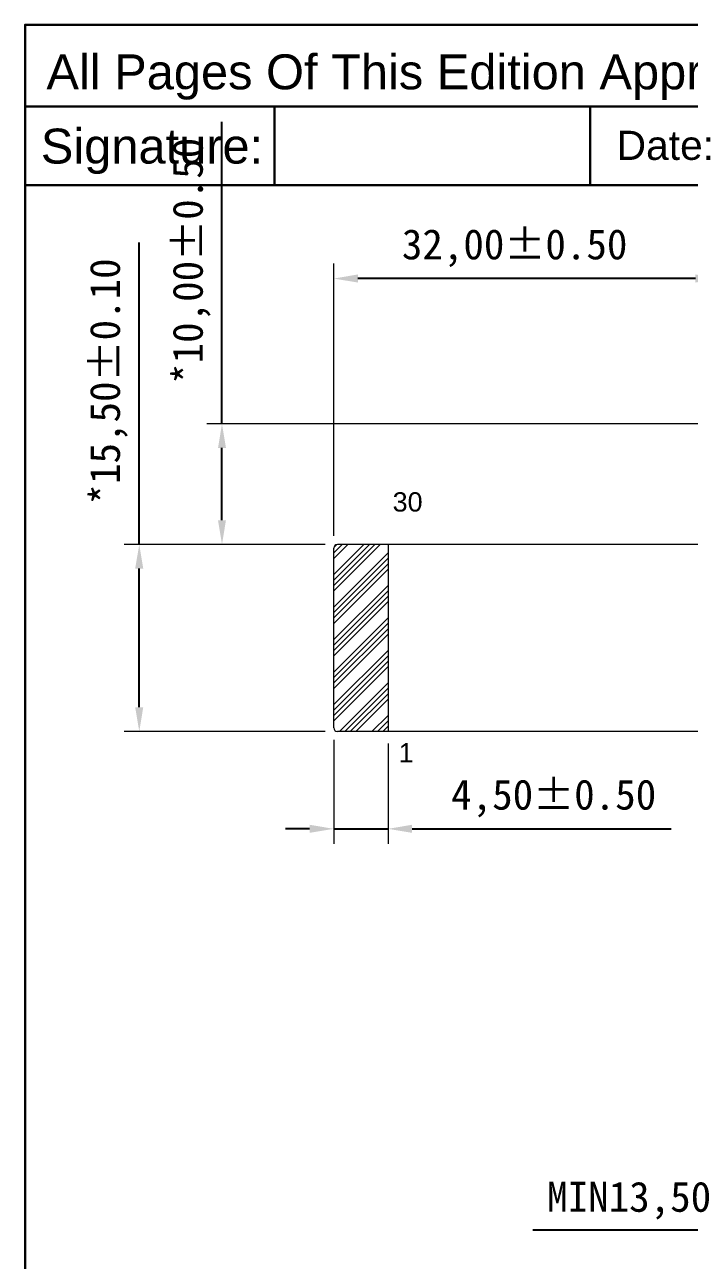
# Model space of a CAD drawing. Header units: millimetres. Extents: x 2631 to 4611, y 2266 to 2772.
# Drawn here: x 2631 to 2686.2, y 2669.7 to 2772.1 of the extents above; entities that cross this region are included whole.
import ezdxf

# ---------------------------------------------------------------- set-up
doc = ezdxf.new("R2010")
doc.units = ezdxf.units.MM
doc.layers.add('Dim', color=4, linetype='Continuous')
doc.layers.add('FPC', color=30, linetype='Continuous', lineweight=0)
doc.layers.add('TEXT', color=7, linetype='Continuous', lineweight=30)
doc.styles.add('Arial', font='arial.ttf')
doc.styles.add('宋体', font='宋体.ttf')
doc.dimstyles.new('DIM', dxfattribs={"dimtxt": 2.5, "dimasz": 2, "dimexe": 1.25, "dimexo": 1, "dimgap": 1, "dimtad": 1, "dimzin": 1, "dimtxsty": '宋体', "dimcen": 2.5, "dimazin": 0, "dimtfac": 1, "dimtmove": 0, "dimatfit": 3, "dimfxl": 0, "dimlwe": 0, "dimarcsym": 0})

# ---------------------------------------------------------------- blocks, each defined once
blk = doc.blocks.new('A$C6D9B0F57')
at = {"layer": 'TEXT', "color": 4, "lineweight": 30}
for p, q in [((0.03, 202.38), (89.39, 202.38)), ((23.32, 202.38), (23.32, 195.04)), ((52.76, 202.38), (52.76, 195.04))]:
    blk.add_line(p, q, dxfattribs=at)
blk.add_lwpolyline([(297, 0.07), (297, 210), (0.07, 210), (0.07, 0.07)], close=True, dxfattribs=at)
blk.add_lwpolyline([(0.07, 195.04), (89.39, 195.04), (89.39, 210)], dxfattribs=at)
at = {"layer": 'TEXT', "style": 'Arial'}
for s, height, p in [('All Pages Of This Edition Approved ', 3.2555, (2.06, 203.98)), ('Signature:', 3.255, (1.54, 197.06)), ('Date:', 2.721, (55.22, 197.4))]:
    blk.add_text(s, height=height, dxfattribs=at).set_placement(p)
blk = doc.blocks.new('*D79')
at = {"layer": 'Defpoints', "color": 0, "transparency": 16777216}
for p in [(2656.67, 2713.83), (2661.17, 2713.53), (2661.17, 2705.45)]:
    blk.add_point(p, dxfattribs=at)
at = {"layer": 'Dim', "color": 0, "lineweight": 0, "transparency": 16777216}
for p, q in [((2656.67, 2712.83), (2656.67, 2704.2)), ((2661.17, 2712.53), (2661.17, 2704.2))]:
    blk.add_line(p, q, dxfattribs=at)
at = {"layer": 'Dim', "color": 0, "lineweight": -2, "transparency": 16777216}
for p, q in [((2654.67, 2705.45), (2652.67, 2705.45)), ((2656.67, 2705.45), (2661.17, 2705.45)), ((2663.17, 2705.45), (2684.64, 2705.45))]:
    blk.add_line(p, q, dxfattribs=at)
at = {"layer": 'Dim', "color": 0, "transparency": 16777216}
for points in [[(2654.67, 2705.79), (2654.67, 2705.12), (2656.67, 2705.45)], [(2663.17, 2705.79), (2663.17, 2705.12), (2661.17, 2705.45)]]:
    blk.add_solid(points, dxfattribs=at)
at = {"layer": 'Dim', "color": 0, "transparency": 16777216, "insert": (2674.91, 2707.97), "char_height": 2.5, "attachment_point": 5, "style": '宋体'}
blk.add_mtext('4,50%%P0.50', dxfattribs=at)
blk = doc.blocks.new('*D80')
at = {"layer": 'Defpoints', "color": 0, "transparency": 16777216}
for p in [(2640.54, 2729.03), (2656.97, 2729.03), (2656.97, 2713.53)]:
    blk.add_point(p, dxfattribs=at)
at = {"layer": 'Dim', "color": 0, "lineweight": -2, "transparency": 16777216}
for p, q in [((2640.54, 2729.03), (2640.54, 2754.05)), ((2640.54, 2715.53), (2640.54, 2727.03))]:
    blk.add_line(p, q, dxfattribs=at)
at = {"layer": 'Dim', "color": 0, "lineweight": 0, "transparency": 16777216}
for p, q in [((2655.97, 2729.03), (2639.29, 2729.03)), ((2655.97, 2713.53), (2639.29, 2713.53))]:
    blk.add_line(p, q, dxfattribs=at)
at = {"layer": 'Dim', "color": 0, "transparency": 16777216}
for points in [[(2640.2, 2727.03), (2640.87, 2727.03), (2640.54, 2729.03)], [(2640.2, 2715.53), (2640.87, 2715.53), (2640.54, 2713.53)]]:
    blk.add_solid(points, dxfattribs=at)
at = {"layer": 'Dim', "color": 0, "transparency": 16777216, "insert": (2638.01, 2742.54), "char_height": 2.5, "attachment_point": 5, "rotation": 90, "style": '宋体'}
blk.add_mtext('*15,50%%P0.10', dxfattribs=at)
blk = doc.blocks.new('*D81')
at = {"layer": 'Defpoints', "color": 0, "transparency": 16777216}
for p in [(2688.67, 2739.03), (2647.4, 2729.03), (2656.97, 2729.03)]:
    blk.add_point(p, dxfattribs=at)
at = {"layer": 'Dim', "color": 0, "lineweight": -2, "transparency": 16777216}
for p, q in [((2647.4, 2739.03), (2647.4, 2764.05)), ((2647.4, 2731.03), (2647.4, 2737.03))]:
    blk.add_line(p, q, dxfattribs=at)
at = {"layer": 'Dim', "color": 0, "lineweight": 0, "transparency": 16777216}
for p, q in [((2687.67, 2739.03), (2646.15, 2739.03)), ((2655.97, 2729.03), (2646.15, 2729.03))]:
    blk.add_line(p, q, dxfattribs=at)
at = {"layer": 'Dim', "color": 0, "transparency": 16777216}
for points in [[(2647.07, 2737.03), (2647.73, 2737.03), (2647.4, 2739.03)], [(2647.07, 2731.03), (2647.73, 2731.03), (2647.4, 2729.03)]]:
    blk.add_solid(points, dxfattribs=at)
at = {"layer": 'Dim', "color": 0, "transparency": 16777216, "insert": (2644.88, 2752.54), "char_height": 2.5, "attachment_point": 5, "rotation": 90, "style": '宋体'}
blk.add_mtext('*10,00%%P0.50', dxfattribs=at)
blk = doc.blocks.new('*D89')
at = {"layer": 'Defpoints', "color": 0, "transparency": 16777216}
for p in [(2656.67, 2751.07), (2688.67, 2739.03), (2656.67, 2728.73)]:
    blk.add_point(p, dxfattribs=at)
at = {"layer": 'Dim', "color": 0, "lineweight": 0, "transparency": 16777216}
for p, q in [((2656.67, 2729.73), (2656.67, 2752.32)), ((2688.67, 2740.03), (2688.67, 2752.32))]:
    blk.add_line(p, q, dxfattribs=at)
at = {"layer": 'Dim', "color": 0, "lineweight": -2, "transparency": 16777216}
blk.add_line((2686.67, 2751.07), (2658.67, 2751.07), dxfattribs=at)
at = {"layer": 'Dim', "color": 0, "transparency": 16777216}
for points in [[(2658.67, 2751.41), (2658.67, 2750.74), (2656.67, 2751.07)], [(2686.67, 2751.41), (2686.67, 2750.74), (2688.67, 2751.07)]]:
    blk.add_solid(points, dxfattribs=at)
at = {"layer": 'Dim', "color": 0, "transparency": 16777216, "insert": (2671.67, 2753.59), "char_height": 2.5, "attachment_point": 5, "style": '宋体'}
blk.add_mtext('32,00%%P0.50', dxfattribs=at)
blk = doc.blocks.new('*D91')
at = {"layer": 'Defpoints', "color": 0, "transparency": 16777216}
for p in [(2704.67, 2681.03), (2691.17, 2680.03), (2704.67, 2672.17)]:
    blk.add_point(p, dxfattribs=at)
at = {"layer": 'Dim', "color": 0, "lineweight": 0, "transparency": 16777216}
for p, q in [((2704.67, 2680.03), (2704.67, 2670.92)), ((2691.17, 2679.03), (2691.17, 2670.92))]:
    blk.add_line(p, q, dxfattribs=at)
at = {"layer": 'Dim', "color": 0, "lineweight": -2, "transparency": 16777216}
for p, q in [((2691.17, 2672.17), (2673.17, 2672.17)), ((2702.67, 2672.17), (2693.17, 2672.17))]:
    blk.add_line(p, q, dxfattribs=at)
at = {"layer": 'Dim', "color": 0, "transparency": 16777216}
for points in [[(2693.17, 2672.51), (2693.17, 2671.84), (2691.17, 2672.17)], [(2702.67, 2672.51), (2702.67, 2671.84), (2704.67, 2672.17)]]:
    blk.add_solid(points, dxfattribs=at)
at = {"layer": 'Dim', "color": 0, "transparency": 16777216, "insert": (2681.17, 2674.63), "char_height": 2.5, "attachment_point": 5, "style": '宋体'}
blk.add_mtext('MIN13,50', dxfattribs=at)

msp = doc.modelspace()

# ---------------------------------------------------------------- hatches: boundary and pattern name
at = {"layer": 'FPC', "lineweight": 15}
h = msp.add_hatch(dxfattribs=at)
h.set_pattern_fill('ANSI34', color=256, scale=0.1, angle=90, style=0)
h.set_pattern_definition([(45, (8213.8348, 1813.863), (1.3470384, -1.3470384), []), (45, (8213.8348, 1814.312), (1.3470384, -1.3470384), []), (45, (8213.8348, 1814.761), (1.3470384, -1.3470384), []), (45, (8213.8348, 1815.21), (1.3470384, -1.3470384), [])])
h.paths.add_polyline_path([(2661.17068, 2729.02626), (2656.97068, 2729.02626, 0.414213562), (2656.67068, 2728.72626), (2656.67068, 2713.82626, 0.414213562), (2656.97068, 2713.52626), (2661.17068, 2713.52626)])

# ---------------------------------------------------------------- linework, layer by layer
at = {"layer": 'FPC'}
for p, q in [((2690.17068, 2729.02626), (2656.97068, 2729.02626)), ((2661.17068, 2729.02626), (2661.17068, 2713.52626)), ((2656.67068, 2713.82626), (2656.67068, 2728.72626)), ((2690.17068, 2713.52626), (2656.97068, 2713.52626))]:
    msp.add_line(p, q, dxfattribs=at)
for centre, start, end in [((2656.97068, 2728.72626), 90, 180), ((2656.97068, 2713.82626), 180, 270)]:
    msp.add_arc(centre, 0.3, start, end, dxfattribs=at)

# ---------------------------------------------------------------- block references
at = {"layer": 'TEXT', "lineweight": 9, "xscale": 0.8895743999999013, "yscale": 0.8895743999999013, "zscale": 0.8895743999999013}
msp.add_blockref('A$C6D9B0F57', (2631.00754, 2585.30433), dxfattribs=at)

# ---------------------------------------------------------------- texts
at = {"layer": 'TEXT', "lineweight": 20, "char_height": 1.6, "width": 35.0546372, "attachment_point": 3, "style": 'Arial'}
for s, insert in [('30', (2664.03774, 2733.3546)), ('1', (2663.29225, 2712.5612))]:
    msp.add_mtext(s, dxfattribs=dict(at, insert=insert))

# ---------------------------------------------------------------- dimensions: what is measured, and where the dimension line sits
at = {"layer": 'Dim'}
for base, p1, p2, angle, text, picture, middle in [((2647.39998, 2729.02626), (2688.67068, 2739.02626), (2656.97068, 2729.02626), 90, '*<>%%P0.50', '*D81', (2647.39998, 2752.54015)), ((2656.67068, 2751.07184), (2688.67068, 2739.02626), (2656.67068, 2728.72626), 180, '<>%%P0.50', '*D89', (2671.67068, 2751.07184)), ((2661.17068, 2705.45402), (2656.67068, 2713.82626), (2661.17068, 2713.52626), 180, '<>%%P0.50', '*D79', (2674.90679, 2705.45402))]:
    dim = msp.add_linear_dim(base=base, p1=p1, p2=p2, angle=angle, text=text, dimstyle='DIM', dxfattribs=at)
    dim.commit()
    dim.dimension.update_dxf_attribs({"geometry": picture, "text_midpoint": middle, "dimtype": 160})
dim = msp.add_linear_dim(base=(2640.53552, 2729.02626), p1=(2656.97068, 2713.52626), p2=(2656.97068, 2729.02626), angle=90, text='*<>%%P0.10', dimstyle='DIM', dxfattribs=at)
dim.commit()
dim.dimension.update_dxf_attribs({"geometry": '*D80', "text_midpoint": (2638.01469, 2742.54015)})
dim = msp.add_linear_dim(base=(2704.67068, 2672.1718), p1=(2691.17068, 2680.02626), p2=(2704.67068, 2681.02626), text='MIN<>', dimstyle='DIM', dxfattribs=at)
dim.commit()
dim.dimension.update_dxf_attribs({"geometry": '*D91', "text_midpoint": (2681.17068, 2672.1718), "dimtype": 160})

doc.saveas('drawing.dxf')
